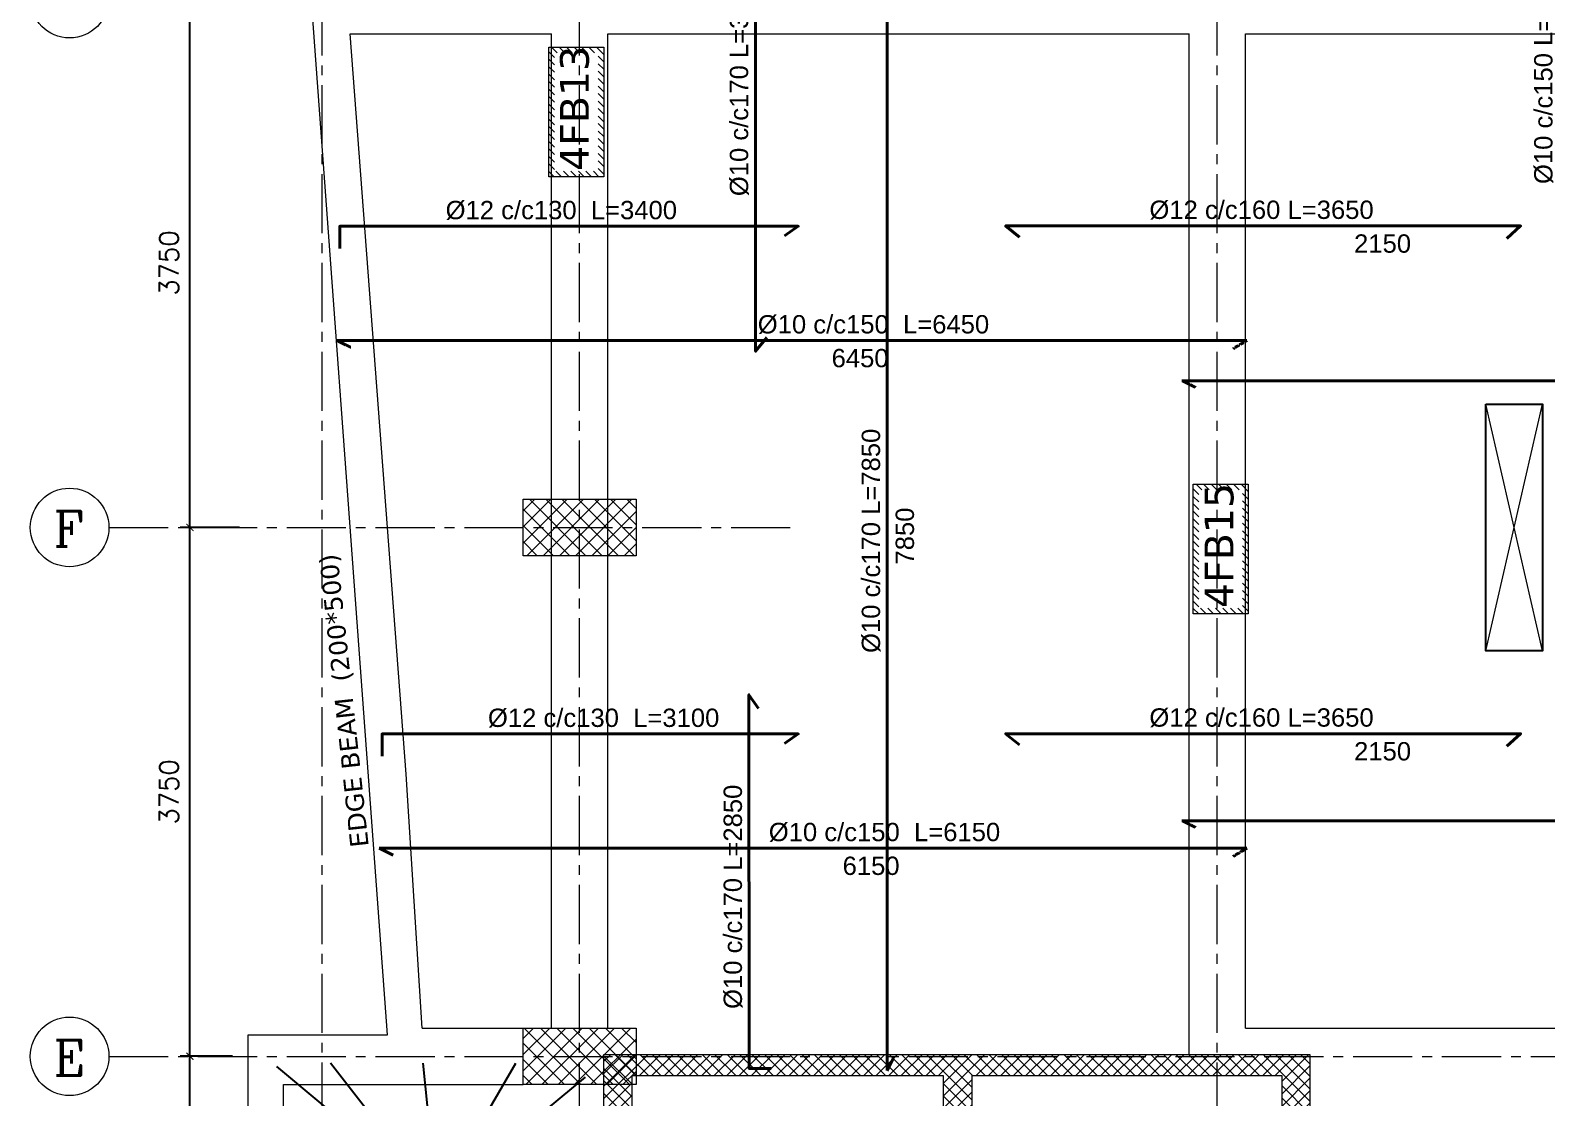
# Model space of a CAD drawing. Header units: inches. Extents: x -26151 to 62940, y -10194 to 246332.
# Drawn here: x 35106 to 36181, y 118572 to 119329 of the extents above; entities that cross this region are included whole.
import ezdxf

# ---------------------------------------------------------------- set-up
doc = ezdxf.new("R2010")
doc.units = ezdxf.units.IN
doc.header["$LTSCALE"] = 0.7
doc.header["$MEASUREMENT"] = 0
for name, pattern in [('ACAD_ISO10W100', [18, 12, -3, 0, -3]), ('CENTER2', [1.125, 0.75, -0.125, 0.125, -0.125]), ('DASHED2', [0.375, 0.25, -0.125])]:
    doc.linetypes.add(name, pattern=pattern)
doc.layers.get('0').update_dxf_attribs({"lineweight": 13})
doc.layers.get('Defpoints').update_dxf_attribs({"lineweight": 5})
for name, color, linetype, lineweight in [('axis', 254, 'ACAD_ISO10W100', 9), ('BEAM', 5, 'Continuous', 0), ('COLUMN', 4, 'Continuous', 20), ('dim', 1, 'Continuous', 25), ('hach 1', 254, 'Continuous', 9), ('hatch', 9, 'Continuous', 9), ('TEXT', 3, 'Continuous', 25), ('top renforcment', 7, 'Continuous', 40), ('VIS', 8, 'Continuous', 18)]:
    doc.layers.add(name, color=color, linetype=linetype, lineweight=lineweight)
doc.layers.add('FURNITURE', color=4, linetype='Continuous')
doc.layers.add('Layer3', color=50, linetype='Continuous')
doc.styles.add('100', font='romans.shx', dxfattribs={"height": 13.5})
doc.styles.add('GENERATED_STYLE_4', font='verdanai.ttf')
doc.styles.add('romanc', font='verdana.ttf', dxfattribs={"height": 250})
doc.styles.get("Standard").update_dxf_attribs({"font": 'arial.ttf', "height": 13})
doc.dimstyles.new('abr100', dxfattribs={"dimtxt": 15, "dimasz": 5, "dimexe": 7, "dimexo": 7, "dimgap": 8, "dimtad": 1, "dimdec": 0, "dimlfac": 10, "dimzin": 4, "dimdsep": 46, "dimtxsty": '100', "dimblk": 'ARCHTICK', "dimcen": 0.09, "dimdle": 7, "dimclrd": 1, "dimclre": 8, "dimclrt": 2, "dimadec": 0, "dimazin": 1, "dimtfac": 1, "dimtdec": 0, "dimtix": 1, "dimtofl": 0, "dimtmove": 0, "dimatfit": 3, "dimldrblk": 'ARCHTICK', "dimfxl": 0, "dimtolj": 1, "dimtzin": 0, "dimlwd": -1, "dimlwe": -1, "dimarcsym": 0})
doc.dimstyles.get("Standard").update_dxf_attribs({"dimtxt": 13, "dimasz": 5, "dimexe": 0.18, "dimexo": 0.0625, "dimgap": 6, "dimtad": 1, "dimdec": 0, "dimlfac": 10, "dimzin": 0, "dimdsep": 46, "dimtxsty": 'Standard', "dimblk": 'ARCHTICK', "dimcen": 0.09, "dimse1": 1, "dimse2": 1, "dimclrd": 1, "dimclre": 7, "dimclrt": 3, "dimadec": 0, "dimazin": 0, "dimtfac": 1, "dimtdec": 0, "dimtix": 1, "dimtofl": 0, "dimtmove": 0, "dimatfit": 3, "dimldrblk": 'ARCHTICK', "dimfxl": 0, "dimtolj": 1, "dimtzin": 0, "dimarcsym": 0})

# ---------------------------------------------------------------- blocks, each defined once
blk = doc.blocks.new('_ArchTick')
at = {"color": 0, "linetype": 'ByBlock', "lineweight": 0, "const_width": 0.15}
blk.add_lwpolyline([(-0.5, -0.5), (0.5, 0.5)], dxfattribs=at)
blk = doc.blocks.new('*D654')
at = {"layer": 'Defpoints', "color": 0, "transparency": 16777216}
for p in [(35219.1, 118601.1), (35256.3, 118601.1), (35256.3, 118201.1)]:
    blk.add_point(p, dxfattribs=at)
at = {"layer": 'dim', "color": 1, "transparency": 16777216}
blk.add_line((35219.1, 118194.1), (35219.1, 118608.1), dxfattribs=at)
at = {"layer": 'dim', "color": 8, "transparency": 16777216}
for p, q in [((35249.3, 118601.1), (35212.1, 118601.1)), ((35249.3, 118201.1), (35212.1, 118201.1))]:
    blk.add_line(p, q, dxfattribs=at)
at = {"layer": 'dim', "color": 1, "transparency": 16777216, "xscale": 5, "yscale": 5, "zscale": 5}
for p, rotation in [((35219.1, 118601.1), 90), ((35219.1, 118201.1), 270)]:
    blk.add_blockref('_ArchTick', p, dxfattribs=dict(at, rotation=rotation))
at = {"layer": 'dim', "color": 2, "transparency": 16777216, "insert": (35204.3, 118401.1), "char_height": 13.5, "attachment_point": 5, "rotation": 90, "style": '100'}
blk.add_mtext('\\A1;4000', dxfattribs=at)
blk = doc.blocks.new('*D655')
at = {"layer": 'Defpoints', "color": 0, "transparency": 16777216}
for p in [(35219.1, 118976.1), (35261.3, 118976.1), (35256.3, 118601.1)]:
    blk.add_point(p, dxfattribs=at)
at = {"layer": 'dim', "color": 1, "transparency": 16777216}
blk.add_line((35219.1, 118594.1), (35219.1, 118983.1), dxfattribs=at)
at = {"layer": 'dim', "color": 8, "transparency": 16777216}
for p, q in [((35254.3, 118976.1), (35212.1, 118976.1)), ((35249.3, 118601.1), (35212.1, 118601.1))]:
    blk.add_line(p, q, dxfattribs=at)
at = {"layer": 'dim', "color": 1, "transparency": 16777216, "xscale": 5, "yscale": 5, "zscale": 5}
for p, rotation in [((35219.1, 118976.1), 90), ((35219.1, 118601.1), 270)]:
    blk.add_blockref('_ArchTick', p, dxfattribs=dict(at, rotation=rotation))
at = {"layer": 'dim', "color": 2, "transparency": 16777216, "insert": (35204.3, 118788.6), "char_height": 13.5, "attachment_point": 5, "rotation": 90, "style": '100'}
blk.add_mtext('\\A1;3750', dxfattribs=at)
blk = doc.blocks.new('*D656')
at = {"layer": 'Defpoints', "color": 0, "transparency": 16777216}
for p in [(35219.1, 119351.1), (35256.3, 119351.1), (35261.3, 118976.1)]:
    blk.add_point(p, dxfattribs=at)
at = {"layer": 'dim', "color": 1, "transparency": 16777216}
blk.add_line((35219.1, 118969.1), (35219.1, 119358.1), dxfattribs=at)
at = {"layer": 'dim', "color": 8, "transparency": 16777216}
for p, q in [((35249.3, 119351.1), (35212.1, 119351.1)), ((35254.3, 118976.1), (35212.1, 118976.1))]:
    blk.add_line(p, q, dxfattribs=at)
at = {"layer": 'dim', "color": 1, "transparency": 16777216, "xscale": 5, "yscale": 5, "zscale": 5}
for p, rotation in [((35219.1, 119351.1), 90), ((35219.1, 118976.1), 270)]:
    blk.add_blockref('_ArchTick', p, dxfattribs=dict(at, rotation=rotation))
at = {"layer": 'dim', "color": 2, "transparency": 16777216, "insert": (35204.3, 119163.6), "char_height": 13.5, "attachment_point": 5, "rotation": 90, "style": '100'}
blk.add_mtext('\\A1;3750', dxfattribs=at)
blk = doc.blocks.new('lift')
at = {"layer": 'axis'}
h = blk.add_hatch(dxfattribs=at)
h.set_pattern_fill('ANSI37', color=256, scale=50, style=0)
h.paths.add_polyline_path([(354851.4, -40571.9), (354816.4, -40571.9), (354350.9, -40571.9), (354350.9, -40772), (354350.9, -40792), (354465.6, -40792), (354465.6, -40772), (354370.9, -40772), (354370.9, -40586.9), (354591.3, -40586.9), (354591.3, -40772), (354580.6, -40772), (354580.6, -40792), (354706.4, -40792), (354706.4, -40772), (354611.7, -40772), (354611.7, -40586.9), (354831.4, -40586.9), (354831.4, -40772), (354821.4, -40772), (354821.4, -40792), (354851.4, -40792)])
at = {"linetype": 'ByBlock'}
for points in [[(354350.9, -40772), (354350.9, -40772), (354350.9, -40571.9), (354816.4, -40571.9)], [(354375.9, -40571.9), (354756.4, -40571.9)], [(354375.9, -40571.9), (354756.4, -40571.9)], [(354816.4, -40571.9), (354851.4, -40571.9), (354851.4, -40792), (354821.4, -40792)], [(354465.6, -40792), (354350.9, -40792), (354350.9, -40586.9)], [(354370.9, -40586.9), (354591.3, -40586.9)], [(354380.9, -40772), (354370.9, -40772), (354370.9, -40586.9)], [(354591.3, -40586.9), (354591.3, -40772)], [(354611.7, -40586.9), (354831.4, -40586.9), (354831.4, -40772), (354821.4, -40772)], [(354611.7, -40586.9), (354611.7, -40772)], [(354370.9, -40772), (354465.6, -40772)], [(354465.6, -40772), (354465.6, -40792)], [(354591.3, -40772), (354580.6, -40772)], [(354580.6, -40772), (354580.6, -40792)], [(354590.6, -40772), (354580.6, -40772), (354580.6, -40792)], [(354706.4, -40772), (354611.7, -40772)], [(354706.4, -40772), (354706.4, -40792)], [(354821.4, -40772), (354821.4, -40792)], [(354831.4, -40772), (354821.4, -40772), (354821.4, -40792)], [(354706.4, -40792), (354580.6, -40792)]]:
    blk.add_lwpolyline(points, dxfattribs=at)
at = {"layer": 'FURNITURE'}
for p, q in [((354580.6, -40792), (354465.6, -40792)), ((354580.6, -40792), (354465.6, -40792)), ((354821.4, -40792), (354706.4, -40792))]:
    blk.add_line(p, q, dxfattribs=at)
blk = doc.blocks.new('*D662')
at = {"layer": 'Defpoints', "color": 0, "transparency": 16777216}
for p in [(35323.4, 119083.4, -19467.6), (35968.4, 119083.4, -59863), (35968.4, 119083.4)]:
    blk.add_point(p, dxfattribs=at)
at = {"layer": 'TEXT', "color": 3, "transparency": 16777216, "insert": (35694.2, 119096.1), "char_height": 13, "attachment_point": 5}
blk.add_mtext('\\A1;6450', dxfattribs=at)
blk = doc.blocks.new('*D663')
at = {"layer": 'Defpoints', "color": 0, "transparency": 16777216}
for p in [(35323.4, 119108.6), (35968.4, 119108.6, -19467.6), (35968.4, 119106.9)]:
    blk.add_point(p, dxfattribs=at)
at = {"layer": 'TEXT', "color": 3, "transparency": 16777216, "insert": (35703.7, 119119.9), "char_height": 13, "attachment_point": 5}
blk.add_mtext('\\A1;%%C10 c/c150  L=6450', dxfattribs=at)
blk = doc.blocks.new('*D664')
at = {"layer": 'Defpoints', "color": 0, "transparency": 16777216}
for p in [(35922.4, 119054.9, -19467.6), (36597.4, 119054.9, -59863), (36597.4, 119054.9)]:
    blk.add_point(p, dxfattribs=at)
at = {"layer": 'TEXT', "color": 3, "transparency": 16777216, "insert": (36262.8, 119067.6), "char_height": 13, "attachment_point": 5}
blk.add_mtext('\\A1;6750', dxfattribs=at)
blk = doc.blocks.new('*D665')
at = {"layer": 'Defpoints', "color": 0, "transparency": 16777216}
for p in [(35922.3, 119080.1), (36597.4, 119080.1, -19467.6), (36597.4, 119078.4)]:
    blk.add_point(p, dxfattribs=at)
at = {"layer": 'TEXT', "color": 3, "transparency": 16777216, "insert": (36272.3, 119091.4), "char_height": 13, "attachment_point": 5}
blk.add_mtext('\\A1;%%C10 c/c120  L=6750', dxfattribs=at)
blk = doc.blocks.new('*D668')
at = {"layer": 'Defpoints', "color": 0, "transparency": 16777216}
for p in [(35947.4, 119164.7, -26473), (36162.4, 119164.7, -40395.4), (36162.4, 119164.7)]:
    blk.add_point(p, dxfattribs=at)
at = {"layer": 'TEXT', "color": 3, "transparency": 16777216, "insert": (36064.6, 119177.3), "char_height": 13, "attachment_point": 5}
blk.add_mtext('\\A1;2150', dxfattribs=at)
blk = doc.blocks.new('*D669')
at = {"layer": 'Defpoints', "color": 0, "transparency": 16777216}
for p in [(35797.4, 119189.8), (36162.4, 119189.8), (36162.4, 119188.1)]:
    blk.add_point(p, dxfattribs=at)
at = {"layer": 'TEXT', "color": 3, "transparency": 16777216, "insert": (35978.8, 119201.1), "char_height": 13, "attachment_point": 5}
blk.add_mtext('\\A1;%%C12 c/c160 L=3650', dxfattribs=at)
blk = doc.blocks.new('*D672')
at = {"layer": 'Defpoints', "color": 0, "transparency": 16777216}
for p in [(35310.4, 119189.6), (35310.4, 119187.9), (35650.4, 119189.6, 13009.9)]:
    blk.add_point(p, dxfattribs=at)
at = {"layer": 'TEXT', "color": 3, "transparency": 16777216, "insert": (35482.4, 119200.9), "char_height": 13, "attachment_point": 5}
blk.add_mtext('\\A1;%%C12 c/c130  L=3400', dxfattribs=at)
blk = doc.blocks.new('*D675')
at = {"layer": 'Defpoints', "color": 0, "transparency": 16777216}
for p in [(35353.4, 118723.4, -19467.6), (35968.4, 118723.4, -59863), (35968.4, 118723.4)]:
    blk.add_point(p, dxfattribs=at)
at = {"layer": 'TEXT', "color": 3, "transparency": 16777216, "insert": (35702, 118736.1), "char_height": 13, "attachment_point": 5}
blk.add_mtext('\\A1;6150', dxfattribs=at)
blk = doc.blocks.new('*D676')
at = {"layer": 'Defpoints', "color": 0, "transparency": 16777216}
for p in [(35353.4, 118748.6), (35968.4, 118748.6, -19467.6), (35968.4, 118746.9)]:
    blk.add_point(p, dxfattribs=at)
at = {"layer": 'TEXT', "color": 3, "transparency": 16777216, "insert": (35711.5, 118759.9), "char_height": 13, "attachment_point": 5}
blk.add_mtext('\\A1;%%C10 c/c150  L=6150', dxfattribs=at)
blk = doc.blocks.new('*D677')
at = {"layer": 'Defpoints', "color": 0, "transparency": 16777216}
for p in [(35922.4, 118742.9, -19467.6), (36597.4, 118742.9, -59863), (36597.4, 118742.9)]:
    blk.add_point(p, dxfattribs=at)
at = {"layer": 'TEXT', "color": 3, "transparency": 16777216, "insert": (36262.8, 118755.6), "char_height": 13, "attachment_point": 5}
blk.add_mtext('\\A1;6750', dxfattribs=at)
blk = doc.blocks.new('*D678')
at = {"layer": 'Defpoints', "color": 0, "transparency": 16777216}
for p in [(35922.3, 118768.1), (36597.4, 118768.1, -19467.6), (36597.4, 118766.4)]:
    blk.add_point(p, dxfattribs=at)
at = {"layer": 'TEXT', "color": 3, "transparency": 16777216, "insert": (36272.3, 118779.4), "char_height": 13, "attachment_point": 5}
blk.add_mtext('\\A1;%%C10 c/c120  L=6750', dxfattribs=at)
blk = doc.blocks.new('*D681')
at = {"layer": 'Defpoints', "color": 0, "transparency": 16777216}
for p in [(35947.4, 118804.7, -26473), (36162.4, 118804.7, -40395.4), (36162.4, 118804.7)]:
    blk.add_point(p, dxfattribs=at)
at = {"layer": 'TEXT', "color": 3, "transparency": 16777216, "insert": (36064.6, 118817.3), "char_height": 13, "attachment_point": 5}
blk.add_mtext('\\A1;2150', dxfattribs=at)
blk = doc.blocks.new('*D682')
at = {"layer": 'Defpoints', "color": 0, "transparency": 16777216}
for p in [(35797.4, 118829.8), (36162.4, 118829.8), (36162.4, 118828.1)]:
    blk.add_point(p, dxfattribs=at)
at = {"layer": 'TEXT', "color": 3, "transparency": 16777216, "insert": (35978.8, 118841.1), "char_height": 13, "attachment_point": 5}
blk.add_mtext('\\A1;%%C12 c/c160 L=3650', dxfattribs=at)
blk = doc.blocks.new('*D685')
at = {"layer": 'Defpoints', "color": 0, "transparency": 16777216}
for p in [(35340.4, 118829.6), (35340.4, 118827.9), (35650.4, 118829.6, 13009.9)]:
    blk.add_point(p, dxfattribs=at)
at = {"layer": 'TEXT', "color": 3, "transparency": 16777216, "insert": (35512.4, 118840.9), "char_height": 13, "attachment_point": 5}
blk.add_mtext('\\A1;%%C12 c/c130  L=3100', dxfattribs=at)
blk = doc.blocks.new('*D1083')
at = {"layer": 'Defpoints', "color": 0, "transparency": 16777216}
for p in [(35620.2, 119476.1, 13922.4), (35621.6, 119476.1), (35620.2, 119101.1)]:
    blk.add_point(p, dxfattribs=at)
at = {"layer": 'TEXT', "color": 3, "transparency": 16777216, "insert": (35608.6, 119290.5), "char_height": 13, "attachment_point": 5, "rotation": 90}
blk.add_mtext('\\A1;%%C10 c/c170 L=3750', dxfattribs=at)
blk = doc.blocks.new('*D1085')
at = {"layer": 'Defpoints', "color": 0, "transparency": 16777216}
for p in [(35738.6, 119376.1, -59863), (35738.6, 119376.1), (35738.6, 118591.1, -59863)]:
    blk.add_point(p, dxfattribs=at)
at = {"layer": 'TEXT', "color": 3, "transparency": 16777216, "insert": (35726, 118970), "char_height": 13, "attachment_point": 5, "rotation": 90}
blk.add_mtext('\\A1;7850', dxfattribs=at)
blk = doc.blocks.new('*D1086')
at = {"layer": 'Defpoints', "color": 0, "transparency": 16777216}
for p in [(35713.5, 119376.1, -19467.6), (35715.2, 119376.1), (35713.5, 118591, -40395.4)]:
    blk.add_point(p, dxfattribs=at)
at = {"layer": 'TEXT', "color": 3, "transparency": 16777216, "insert": (35702.1, 118966.6), "char_height": 13, "attachment_point": 5, "rotation": 90}
blk.add_mtext('\\A1;%%C10 c/c170 L=7850', dxfattribs=at)
blk = doc.blocks.new('*D1081')
at = {"layer": 'Defpoints', "color": 0, "transparency": 16777216}
for p in [(35615.5, 118857.5, 13009.9), (35615.5, 118572.5), (35617.2, 118572.5)]:
    blk.add_point(p, dxfattribs=at)
at = {"layer": 'TEXT', "color": 3, "transparency": 16777216, "insert": (35604.2, 118714.2), "char_height": 13, "attachment_point": 5, "rotation": 90}
blk.add_mtext('\\A1;%%C10 c/c170 L=2850', dxfattribs=at)
blk = doc.blocks.new('*D1090')
at = {"layer": 'Defpoints', "color": 0, "transparency": 16777216}
for p in [(36190.4, 119476.1, 13922.4), (36191.8, 119476.1), (36190.4, 119101.1)]:
    blk.add_point(p, dxfattribs=at)
at = {"layer": 'TEXT', "color": 3, "transparency": 16777216, "insert": (36178.8, 119299.1), "char_height": 13, "attachment_point": 5, "rotation": 90}
blk.add_mtext('\\A1;%%C10 c/c150 L=3750', dxfattribs=at)
blk = doc.blocks.new('*D1114')
at = {"layer": 'Defpoints', "color": 0, "transparency": 16777216}
for p in [(36209.4, 118621.1, -19467.6), (36211.1, 118621.1), (36209.4, 117801, -40395.4)]:
    blk.add_point(p, dxfattribs=at)
at = {"layer": 'TEXT', "color": 3, "transparency": 16777216, "insert": (36198.1, 118191.6), "char_height": 13, "attachment_point": 5, "rotation": 90}
blk.add_mtext('\\A1;%%C10 c/c130 L=8200', dxfattribs=at)

msp = doc.modelspace()

# ---------------------------------------------------------------- hatches: boundary and pattern name
at = {"layer": 'hach 1', "linetype": 'ByBlock'}
h = msp.add_hatch(dxfattribs=at)
h.set_pattern_fill('ANSI31', color=256, scale=30, angle=90, style=0)
h.set_pattern_definition([(135, (155151.6127, 131682.1284), (-2.65165043, -2.65165043), [])])
h.paths.add_polyline_path([(35473.45, 119316.68), (35473.45, 119224.73), (35512.45, 119224.73), (35512.45, 119316.68)])
h.paths.add_polyline_path([(35477.45, 119312.68), (35508.45, 119312.68), (35508.45, 119228.73), (35477.45, 119228.73)], flags=16)
h = msp.add_hatch(dxfattribs=at)
h.set_pattern_fill('ANSI31', color=256, scale=30, angle=90, style=0)
h.set_pattern_definition([(135, (155608.5696, 131372.1576), (-2.65165043, -2.65165043), [])])
h.paths.add_polyline_path([(35930.4, 119006.71), (35930.4, 118914.76), (35969.4, 118914.76), (35969.4, 119006.71)])
h.paths.add_polyline_path([(35934.4, 119002.71), (35965.4, 119002.71), (35965.4, 118918.76), (35934.4, 118918.76)], flags=16)
at = {"layer": 'hatch', "ltscale": 0.5}
h = msp.add_hatch(dxfattribs=at)
h.set_pattern_fill('NET', color=256, scale=65, angle=45, style=0)
h.set_pattern_definition([(45, (-427064.81, -141437.6286), (-5.7452426, 5.7452426), []), (135, (-427064.81, -141437.6286), (-5.7452426, -5.7452426), [])])
h.paths.add_polyline_path([(35455.38, 118996.08), (35535.38, 118996.08), (35535.38, 118956.08), (35455.38, 118956.08)])
h = msp.add_hatch(dxfattribs=at)
h.set_pattern_fill('NET', color=256, scale=65, angle=45, style=0)
h.set_pattern_definition([(45, (-427704.81, -142612.6286), (-5.7452426, 5.7452426), []), (135, (-427704.81, -142612.6286), (-5.7452426, -5.7452426), [])])
h.paths.add_polyline_path([(35455.38, 118621.08), (35535.38, 118621.08), (35535.38, 118581.08), (35455.38, 118581.08)])

# ---------------------------------------------------------------- linework, layer by layer
at = {"lineweight": 20}
for centre in [(35133.82, 119351.08), (35133.82, 118976.08), (35133.82, 118601.08)]:
    msp.add_ellipse(centre, major_axis=(-0.02, 27.86), ratio=1, start_param=4.7118466, end_param=10.9950319, dxfattribs=at)
at = {"layer": 'axis', "linetype": 'CENTER2', "ltscale": 80}
for p, q in [((35312.88, 116601.69), (35312.88, 119991.98)), ((35495.38, 116601.69), (35495.38, 119991.98)), ((35947.38, 116601.69), (35947.38, 119991.98)), ((35161.69, 118976.08), (35650.75, 118976.08)), ((35161.69, 118601.08), (37326.42, 118601.08))]:
    msp.add_line(p, q, dxfattribs=at)
at = {"layer": 'BEAM', "linetype": 'Continuous'}
for p, q in [((35332.6, 119326.08), (35475.38, 119326.08)), ((35475.38, 118976.08), (35475.38, 119326.08)), ((35515.38, 119326.08), (35927.38, 119326.08)), ((35515.38, 118976.08), (35515.38, 119326.08)), ((35927.38, 118976.08), (35927.38, 119326.08)), ((35967.38, 119326.08), (36567.38, 119326.08)), ((35967.38, 118976.08), (35967.38, 119326.08)), ((35475.38, 118621.08), (35475.38, 118976.08)), ((35515.38, 118621.08), (35515.38, 118976.08)), ((35927.38, 118602.46), (35927.38, 118976.08)), ((35967.38, 118621.08), (35967.38, 118976.08)), ((35383.83, 118621.08), (35475.38, 118621.08)), ((35967.38, 118621.08), (36567.38, 118621.08)), ((35285.43, 118581.08), (35455.38, 118581.08)), ((35285.43, 118226.08), (35285.43, 118581.08))]:
    msp.add_line(p, q, dxfattribs=at)
for points in [[(35300.38, 118181.08), (35300.38, 118196.64), (35260.44, 118196.64), (35260.44, 118616.34), (35359.08, 118616.33), (35290.8, 119545.8), (35267.53, 119851.26), (35300.49, 119851.26)], [(35359.17, 118976.08), (35332.6, 119326.08)], [(35383.83, 118621.08), (35372.45, 118801.2), (35359.17, 118976.08)]]:
    msp.add_lwpolyline(points, dxfattribs=at)
at = {"layer": 'COLUMN'}
for points in [[(35455.38, 118996.08), (35535.38, 118996.08), (35535.38, 118956.08), (35455.38, 118956.08)], [(35455.38, 118621.08), (35535.38, 118621.08), (35535.38, 118581.08), (35455.38, 118581.08)]]:
    msp.add_lwpolyline(points, close=True, dxfattribs=at)
at = {"layer": 'FURNITURE', "ltscale": 3}
for p, q in [((35280.44, 118593.83), (35394.16, 118499.47)), ((35394.16, 118499.47), (35318.68, 118596.33)), ((35394.16, 118499.47), (35384.41, 118596.33)), ((35394.16, 118499.47), (35450.14, 118596.33)), ((35499.38, 118586.33), (35394.16, 118499.47))]:
    msp.add_line(p, q, dxfattribs=at)
at = {"layer": 'hach 1', "linetype": 'ByBlock'}
for points in [[(35473.45, 119224.73), (35473.45, 119316.68), (35512.45, 119316.68), (35512.45, 119224.73)], [(35930.4, 118914.76), (35930.4, 119006.71), (35969.4, 119006.71), (35969.4, 118914.76)]]:
    msp.add_lwpolyline(points, close=True, dxfattribs=at)
at = {"layer": 'Layer3', "color": 1, "linetype": 'ByBlock'}
msp.add_lwpolyline([(36137.88, 119063.54), (36177.88, 119063.54), (36177.88, 118888.54), (36137.88, 118888.54)], close=True, dxfattribs=at)
at = {"layer": 'top renforcment', "color": 3}
for points, elevation in [([(35628.01, 119110.83), (35620.14, 119101.08), (35620.14, 119476.08), (35629.02, 119466.34)], 1096.17), ([(35640.64, 119182.85), (35650.38, 119189.65), (35325.35, 119189.65), (35325.35, 119173.86)], -13009.85), ([(35807.13, 119182), (35797.38, 119189.87), (36162.38, 119189.87), (36152.64, 119180.99)], -13009.85), ([(35640.64, 118822.85), (35650.39, 118829.65), (35355.35, 118829.65), (35355.35, 118813.86)], -13009.85), ([(35807.13, 118822), (35797.39, 118829.87), (36162.39, 118829.87), (36152.64, 118820.99)], -13009.85)]:
    msp.add_lwpolyline(points, dxfattribs=dict(at, elevation=elevation))
at = {"layer": 'top renforcment', "color": 4, "linetype": 'DASHED2', "ltscale": 2}
for points, elevation in [([(35718.23, 118600.79), (35713.43, 118591.05), (35713.42, 119376.08), (35719.24, 119366.34)], 34486.2), ([(35333.1, 119103.84), (35323.35, 119108.64), (35968.38, 119108.64), (35958.64, 119102.82)], -5909.18), ([(35932.09, 119075.32), (35922.35, 119080.12), (36597.38, 119080.13), (36587.64, 119074.31)], -5909.18), ([(35932.09, 118763.33), (35922.35, 118768.14), (36597.38, 118768.14), (36587.64, 118762.32)], -5909.18), ([(35363.1, 118743.84), (35353.35, 118748.64), (35968.38, 118748.64), (35958.64, 118742.82)], -5909.18)]:
    msp.add_lwpolyline(points, dxfattribs=dict(at, elevation=elevation))
at = {"layer": 'top renforcment', "color": 3}
msp.add_lwpolyline([(35622.24, 118847.75), (35615.44, 118857.49), (35615.45, 118592.46), (35631.24, 118592.46)], dxfattribs=at)
at = {"layer": 'VIS', "linetype": 'Continuous', "lineweight": 5}
for p, q in [((36137.88, 118888.54), (36177.88, 119063.54)), ((36177.88, 118888.54), (36137.88, 119063.54))]:
    msp.add_line(p, q, dxfattribs=at)

# ---------------------------------------------------------------- block references
msp.add_blockref('lift', (-318838.28, 159174.34), dxfattribs=at)

# ---------------------------------------------------------------- texts
at = {"layer": 'TEXT', "color": 2, "style": 'romanc'}
for s, height, rotation, p in [('4FB13', 20.4, 90, (35501.88, 119228.9)), ('4FB15', 20.4, 90, (35958.83, 118918.93)), ('EDGE BEAM  (200*500)', 13, 96.13805, (35345.9, 118750))]:
    msp.add_text(s, height=height, rotation=rotation, dxfattribs=at).set_placement(p)
at = {"layer": 'TEXT', "char_height": 25, "attachment_point": 1, "style": 'GENERATED_STYLE_4'}
for s, insert in [('{\\Fromanc|c0;F}', (35122.37, 118987.59)), ('{\\Fromanc|c0;E}', (35122.37, 118612.59))]:
    msp.add_mtext(s, dxfattribs=dict(at, insert=insert))

# ---------------------------------------------------------------- dimensions: what is measured, and where the dimension line sits
at = {"layer": 'dim'}
for base, p1, p2, picture, middle in [((35219.1, 119351.08), (35261.31, 118976.08), (35256.31, 119351.08), '*D656', (35204.35, 119163.58)), ((35219.1, 118976.08), (35256.31, 118601.08), (35261.31, 118976.08), '*D655', (35204.35, 118788.58)), ((35219.1, 118601.08), (35256.31, 118201.08), (35256.31, 118601.08), '*D654', (35204.35, 118401.08))]:
    dim = msp.add_linear_dim(base=base, p1=p1, p2=p2, angle=90, dimstyle='abr100', dxfattribs=at)
    dim.commit()
    dim.dimension.update_dxf_attribs({"geometry": picture, "text_midpoint": middle})
at = {"layer": 'TEXT'}
for base, p1, p2, angle, text, picture, middle in [((35621.56, 119476.08, 14106.02), (35620.17, 119101.08, 14106.02), (35620.17, 119476.08, 28028.42), 90, '%%C10 c/c170 L=<>', '*D1083', (35621.56, 119290.53, 14106.02)), ((36191.82, 119476.09, 14106.02), (36190.43, 119101.09, 14106.02), (36190.43, 119476.09, 28028.42), 90, '%%C10 c/c150 L=<>', '*D1090', (36191.82, 119299.05, 14106.02)), ((35715.15, 119376.08, 47496.06), (35713.45, 118591.05, 7100.68), (35713.45, 119376.08, 28028.42), 90, '%%C10 c/c170 L=<>', '*D1086', (35715.15, 118966.65, 47496.06)), ((35310.35, 119187.92), (35650.38, 119189.62, 13009.85), (35310.35, 119189.62), 180, '%%C12 c/c130  L=<>', '*D672', (35482.38, 119187.92)), ((35340.35, 118827.92), (35650.39, 118829.62, 13009.85), (35340.35, 118829.62), 180, '%%C12 c/c130  L=<>', '*D685', (35512.38, 118827.92)), ((35617.17, 118572.46, 13009.85), (35615.48, 118857.49, 26019.71), (35615.48, 118572.46, 13009.85), 270, '%%C10 c/c170 L=<>', '*D1081', (35617.17, 118714.25, 13009.85)), ((36211.12, 118621.08, 47496.06), (36209.43, 117801.05, 7100.68), (36209.43, 118621.08, 28028.42), 90, '%%C10 c/c130 L=<>', '*D1114', (36211.12, 118191.65, 47496.06))]:
    dim = msp.add_linear_dim(base=base, p1=p1, p2=p2, angle=angle, text=text, dimstyle='Standard', override={"dimsd1": 1, "dimsd2": 1, "dimfxl": 0.1, "dimfxlon": 1}, dxfattribs=at)
    dim.commit()
    dim.dimension.update_dxf_attribs({"geometry": picture, "text_midpoint": middle, "dimtype": 160})
for base, p1, p2, angle, picture, middle in [((35738.62, 119376.08, 59863.02), (35738.62, 118591.08), (35738.62, 119376.08), 90, '*D1085', (35738.62, 118969.97, 59863.02)), ((36162.38, 119164.67, 12366.96), (35947.38, 119164.67, -14106.02), (36162.38, 119164.67, -28028.42), 360, '*D668', (36064.58, 119164.67, 12366.96)), ((35968.38, 119083.44, 19467.64), (35323.39, 119083.44), (35968.38, 119083.44, -40395.38), 360, '*D662', (35694.15, 119083.44, 19467.64)), ((36597.38, 119054.93, 19467.64), (35922.38, 119054.93), (36597.38, 119054.93, -40395.38), 360, '*D664', (36262.84, 119054.93, 19467.64)), ((36162.39, 118804.67, 12366.96), (35947.39, 118804.67, -14106.02), (36162.39, 118804.67, -28028.42), 360, '*D681', (36064.58, 118804.67, 12366.96)), ((36597.38, 118742.94, 19467.64), (35922.38, 118742.94), (36597.38, 118742.94, -40395.38), 360, '*D677', (36262.84, 118742.94, 19467.64)), ((35968.38, 118723.44, 19467.64), (35353.39, 118723.44), (35968.38, 118723.44, -40395.38), 360, '*D675', (35701.97, 118723.44, 19467.64))]:
    dim = msp.add_linear_dim(base=base, p1=p1, p2=p2, angle=angle, dimstyle='Standard', override={"dimsd1": 1, "dimsd2": 1, "dimfxl": 0.1, "dimfxlon": 1}, dxfattribs=at)
    dim.commit()
    dim.dimension.update_dxf_attribs({"geometry": picture, "text_midpoint": middle, "dimtype": 161})
for base, p1, p2, text, picture, middle in [((36162.38, 119188.14), (35797.38, 119189.84), (36162.38, 119189.84), '%%C12 c/c160 L=<>', '*D669', (35978.76, 119188.14)), ((35968.38, 119106.91, 7100.68), (35323.35, 119108.61, 7100.68), (35968.38, 119108.61, -12366.96), '%%C10 c/c150  L=<>', '*D663', (35703.65, 119106.91, 7100.68)), ((36597.38, 119078.4, 7100.68), (35922.35, 119080.1, 7100.68), (36597.38, 119080.1, -12366.96), '%%C10 c/c120  L=<>', '*D665', (36272.34, 119078.4, 7100.68)), ((36162.39, 118828.14), (35797.39, 118829.84), (36162.39, 118829.84), '%%C12 c/c160 L=<>', '*D682', (35978.76, 118828.14)), ((36597.38, 118766.41, 7100.68), (35922.35, 118768.11, 7100.68), (36597.38, 118768.11, -12366.96), '%%C10 c/c120  L=<>', '*D678', (36272.34, 118766.41, 7100.68)), ((35968.38, 118746.91, 7100.68), (35353.35, 118748.61, 7100.68), (35968.38, 118748.61, -12366.96), '%%C10 c/c150  L=<>', '*D676', (35711.47, 118746.91, 7100.68))]:
    dim = msp.add_linear_dim(base=base, p1=p1, p2=p2, text=text, dimstyle='Standard', override={"dimsd1": 1, "dimsd2": 1, "dimfxl": 0.1, "dimfxlon": 1}, dxfattribs=at)
    dim.commit()
    dim.dimension.update_dxf_attribs({"geometry": picture, "text_midpoint": middle, "dimtype": 160})

doc.saveas('drawing.dxf')
